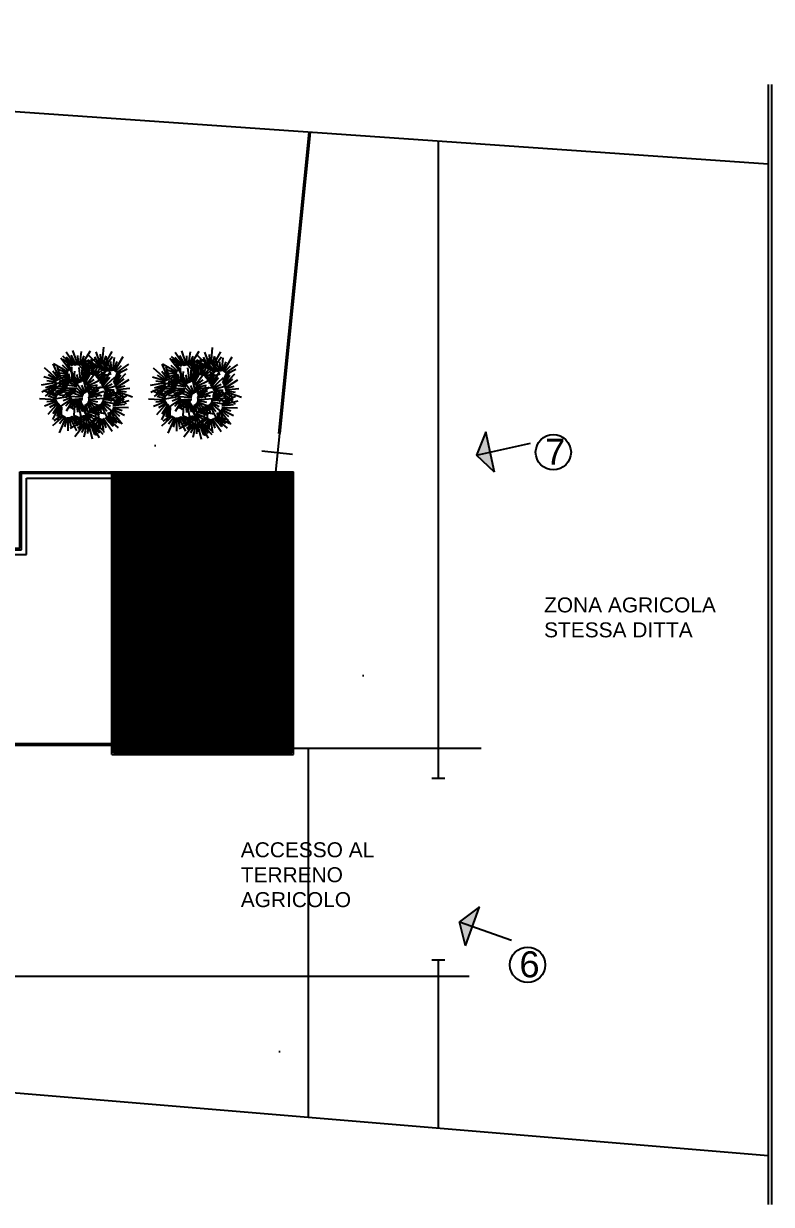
# Model space of a CAD drawing. Extents: x 4528.4 to 4562.1, y -3722.5 to -3696.6.
# Drawn here: x 4550.57 to 4562.07, y -3719.86 to -3701.7 of the extents above; entities that cross this region are included whole.
import ezdxf

# ---------------------------------------------------------------- set-up
doc = ezdxf.new("R2010")
doc.units = 0
doc.layers.get('0').update_dxf_attribs({"true_color": 0xffffff})
for name, color, linetype, true_color in [('alberi', 74, 'Continuous', 0x4c9900), ('copertura', 8, 'Continuous', 0x808080), ('copertura_pianta', 1, 'Continuous', 0xff0000), ('coppi', 191, 'Continuous', 0xbf7fff), ('costruz', 205, 'Continuous', 0x854c99), ('costruz_piante', 4, 'Continuous', 0x00ffff), ('infissi', 83, 'Continuous', 0x7fcc66), ('intestaz', 7, 'Continuous', 0xffffff), ('muro_trat', 30, 'Continuous', 0xff7f00), ('planim', 1, 'Continuous', 0xff0000), ('retini', 9, 'Continuous', 0xc0c0c0), ('retino', 4, 'Continuous', 0x00ffff), ('scala', 41, 'Continuous', 0xffdf7f), ('testo', 1, 'Continuous', 0xff0000), ('verde', 82, 'Continuous', 0x33cc00)]:
    doc.layers.add(name, color=color, linetype=linetype, true_color=true_color)
doc.layers.add('retino_2', color=21, linetype='Continuous', lineweight=20, true_color=0xff9f7f)
doc.styles.add('textstyle16', font='')
doc.styles.add('textstyle17', font='')
doc.styles.add('textstyle3', font='')
doc.styles.add('textstyle4', font='')
doc.styles.get('textstyle16').set_extended_font_data('Arial')
doc.styles.get('textstyle17').set_extended_font_data('Arial')
doc.styles.get('textstyle3').set_extended_font_data('Arial')
doc.styles.get('textstyle4').set_extended_font_data('Arial')
pattern_1 = [(270, (0, 0), (0.08, 0), [])]

# ---------------------------------------------------------------- blocks, each defined once
blk = doc.blocks.new('albero033')
for p, q in [((-0.383, 0.744), (-0.681, 1.08)), ((-0.358, 0.758), (-0.499, 0.977)), ((-0.339, 0.758), (-0.446, 1.102)), ((-0.305, 0.762), (-0.337, 1.016)), ((-0.295, 0.761), (-0.225, 1.169)), ((-0.251, 0.755), (-0.155, 1.055)), ((-0.222, 0.764), (-0.04, 1.154)), ((-0.192, 0.773), (-0.024, 1.017)), ((-0.168, 0.768), (0.065, 1.064)), ((-0.148, 0.767), (0.077, 0.971)), ((0.051, 0.748), (-0.104, 0.972)), ((0.093, 0.752), (-0.087, 1.105)), ((0.134, 0.755), (0.068, 0.985)), ((0.161, 0.764), (0.14, 1.212)), ((0.189, 0.759), (0.217, 1.017)), ((0.204, 0.746), (0.337, 1.082)), ((0.233, 0.728), (0.368, 0.946)), ((0.24, 0.722), (0.551, 0.995)), ((-0.627, 0.411), (-0.945, 0.646)), ((-0.429, 0.692), (-0.79, 0.853)), ((-0.572, 0.452), (-0.79, 0.844)), ((-0.459, 0.664), (-0.72, 0.739)), ((-0.544, 0.46), (-0.634, 0.704)), ((-0.398, 0.72), (-0.595, 0.858)), ((-0.525, 0.455), (-0.556, 0.815)), ((-0.491, 0.452), (-0.467, 0.707)), ((-0.482, 0.449), (-0.325, 0.832)), ((-0.251, 0.438), (-0.478, 0.718)), ((-0.44, 0.434), (-0.281, 0.706)), ((-0.41, 0.436), (-0.148, 0.778)), ((-0.379, 0.439), (-0.162, 0.641)), ((-0.356, 0.428), (-0.065, 0.666)), ((-0.221, 0.454), (-0.345, 0.679)), ((-0.212, 0.457), (-0.297, 0.862)), ((-0.19, 0.219), (-0.24, 0.63)), ((-0.169, 0.468), (-0.19, 0.782)), ((-0.145, 0.487), (-0.12, 0.917)), ((-0.121, 0.243), (-0.059, 0.668)), ((-0.12, 0.506), (-0.055, 0.795)), ((-0.096, 0.51), (0.011, 0.871)), ((-0.078, 0.517), (0.057, 0.789)), ((0.035, 0.408), (0.046, 0.68)), ((0.07, 0.386), (0.14, 0.775)), ((0.132, 0.354), (0.386, 0.724)), ((0.27, 0.689), (0.534, 0.862)), ((0.299, 0.678), (0.686, 0.867)), ((0.327, 0.666), (0.611, 0.75)), ((0.343, 0.646), (0.71, 0.73)), ((0.358, 0.634), (0.661, 0.65)), ((0.573, 0.608), (0.723, 0.835)), ((0.591, 0.571), (0.853, 0.868)), ((0.61, 0.534), (0.799, 0.68)), ((0.628, 0.512), (1.037, 0.696)), ((-0.757, 0.192), (-1.148, 0.328)), ((-0.748, 0.265), (-1.103, 0.508)), ((-0.744, 0.234), (-1.024, 0.378)), ((-0.742, 0.318), (-0.996, 0.597)), ((-0.752, 0.295), (-0.965, 0.501)), ((-0.738, 0.337), (-0.902, 0.593)), ((-0.663, 0.389), (-0.902, 0.52)), ((-0.592, 0.432), (-0.754, 0.608)), ((-0.31, 0.344), (-0.706, 0.36)), ((-0.287, 0.409), (-0.688, 0.611)), ((-0.27, 0.177), (-0.652, 0.413)), ((-0.293, 0.381), (-0.526, 0.436)), ((-0.27, 0.431), (-0.481, 0.583)), ((-0.25, 0.198), (-0.447, 0.367)), ((-0.231, 0.203), (-0.433, 0.502)), ((-0.337, 0.423), (-0.073, 0.573)), ((-0.2, 0.216), (-0.303, 0.451)), ((-0.147, 0.226), (-0.14, 0.54)), ((0.05, 0.049), (-0.128, 0.363)), ((-0.095, 0.26), (-0.004, 0.542)), ((-0.07, 0.261), (0.068, 0.612)), ((-0.052, 0.266), (0.106, 0.526)), ((0.092, 0.062), (0.074, 0.476)), ((0.105, 0.363), (0.191, 0.587)), ((0.137, 0.066), (0.166, 0.379)), ((0.151, 0.333), (0.33, 0.522)), ((0.155, 0.314), (0.464, 0.502)), ((0.163, 0.081), (0.258, 0.501)), ((0.167, 0.282), (0.407, 0.374)), ((0.19, 0.096), (0.302, 0.37)), ((0.215, 0.095), (0.379, 0.434)), ((0.234, 0.099), (0.411, 0.346)), ((0.598, 0.321), (0.781, 0.088)), ((0.599, 0.383), (0.856, 0.201)), ((0.599, 0.352), (0.917, 0.062)), ((0.618, 0.422), (0.986, 0.234)), ((0.621, 0.432), (0.874, 0.386)), ((0.627, 0.466), (0.988, 0.465)), ((0.634, 0.484), (0.884, 0.553)), ((0.715, 0.083), (0.809, 0.338)), ((0.741, 0.051), (0.928, 0.4)), ((-0.755, 0.102), (-1.135, -0.137)), ((-0.761, 0.148), (-1.118, 0.099)), ((-0.759, 0.182), (-1.015, 0.193)), ((-0.764, 0.129), (-1.003, 0.026)), ((-0.711, 0.049), (-0.929, -0.281)), ((-0.513, -0.113), (-0.922, 0.022)), ((-0.707, -0.307), (-0.913, 0.071)), ((-0.734, 0.083), (-0.901, -0.088)), ((-0.523, -0.06), (-0.844, 0.136)), ((-0.688, 0.014), (-0.805, -0.231)), ((-0.696, -0.278), (-0.793, 0.002)), ((-0.525, -0.085), (-0.787, 0.053)), ((-0.677, -0.262), (-0.777, 0.101)), ((-0.524, -0.041), (-0.753, 0.159)), ((-0.327, 0.056), (-0.7, 0.004)), ((-0.665, -0.247), (-0.695, 0.055)), ((-0.298, 0.114), (-0.691, 0.165)), ((-0.286, 0.021), (-0.687, -0.134)), ((-0.341, 0.07), (-0.644, 0.079)), ((-0.313, 0.035), (-0.603, -0.025)), ((-0.328, 0.306), (-0.599, 0.28)), ((-0.319, 0.078), (-0.591, 0.076)), ((-0.258, 0.007), (-0.535, -0.142)), ((-0.278, 0.15), (-0.505, 0.225)), ((-0.023, -0.034), (-0.411, 0.046)), ((0.01, 0.027), (-0.353, 0.291)), ((0, 0), (-0.221, 0.092)), ((0.031, 0.046), (-0.153, 0.229)), ((0.083, 0.06), (-0.003, 0.302)), ((0.17, 0.272), (0.582, 0.303)), ((0.174, 0.229), (0.488, 0.207)), ((0.19, 0.202), (0.612, 0.12)), ((0.206, 0.175), (0.483, 0.071)), ((0.206, 0.151), (0.549, -0.004)), ((0.21, 0.132), (0.462, -0.038)), ((0.28, 0.002), (0.654, -0.128)), ((0.307, 0.033), (0.574, -0.02)), ((0.569, 0.04), (0.808, 0.042)), ((0.57, 0.011), (1.008, -0.089)), ((0.577, 0.08), (0.965, 0.159)), ((0.579, 0.281), (0.706, 0.005)), ((0.585, 0.121), (0.842, 0.211)), ((0.586, 0.299), (0.799, -0.011)), ((0.767, 0.019), (0.918, 0.205)), ((0.79, 0.002), (1.146, 0.275)), ((0.8, -0.043), (1.152, 0.039)), ((0.802, -0.024), (1.03, 0.1)), ((-0.771, -0.405), (-1.112, -0.287)), ((-0.748, -0.368), (-1.035, -0.069)), ((-0.754, -0.376), (-0.978, -0.25)), ((-0.502, -0.186), (-0.915, -0.164)), ((-0.717, -0.336), (-0.901, -0.081)), ((-0.58, -0.563), (-0.826, -0.278)), ((-0.493, -0.229), (-0.823, -0.376)), ((-0.501, -0.142), (-0.81, -0.081)), ((-0.475, -0.272), (-0.773, -0.607)), ((-0.501, -0.196), (-0.75, -0.257)), ((-0.575, -0.544), (-0.732, -0.283)), ((-0.491, -0.249), (-0.692, -0.413)), ((-0.231, -0.028), (-0.564, -0.273)), ((-0.449, -0.284), (-0.562, -0.495)), ((-0.417, -0.311), (-0.535, -0.688)), ((-0.224, -0.034), (-0.378, -0.24)), ((-0.197, -0.055), (-0.358, -0.378)), ((-0.047, -0.068), (-0.318, -0.05)), ((-0.183, -0.069), (-0.233, -0.324)), ((0.007, -0.097), (-0.2, -0.319)), ((0.026, -0.096), (-0.18, -0.411)), ((-0.155, -0.076), (-0.173, -0.525)), ((-0.128, -0.07), (-0.081, -0.305)), ((0.051, -0.099), (-0.095, -0.357)), ((-0.086, -0.07), (0.062, -0.437)), ((0.08, -0.088), (-0.068, -0.492)), ((-0.045, -0.07), (0.091, -0.306)), ((0.108, -0.077), (0.038, -0.384)), ((0.152, -0.079), (0.118, -0.491)), ((0.162, -0.078), (0.216, -0.329)), ((0.196, -0.071), (0.333, -0.405)), ((0.215, -0.07), (0.374, -0.276)), ((0.239, -0.054), (0.565, -0.363)), ((0.252, -0.029), (0.46, -0.149)), ((0.316, -0.294), (0.587, -0.27)), ((0.392, -0.144), (0.327, -0.44)), ((0.409, -0.133), (0.391, -0.509)), ((0.432, -0.123), (0.437, -0.419)), ((0.45, -0.099), (0.529, -0.522)), ((0.469, -0.074), (0.565, -0.374)), ((0.508, -0.054), (0.688, -0.427)), ((0.516, -0.048), (0.69, -0.237)), ((0.542, -0.025), (0.83, -0.243)), ((0.558, -0.014), (0.8, -0.111)), ((0.635, -0.289), (0.814, -0.084)), ((0.648, -0.328), (0.947, -0.069)), ((0.662, -0.368), (0.869, -0.248)), ((0.677, -0.392), (1.107, -0.263)), ((0.791, -0.131), (1.083, -0.248)), ((0.796, -0.234), (0.982, -0.473)), ((0.798, -0.161), (1.174, -0.37)), ((0.798, -0.215), (1.076, -0.468)), ((0.801, -0.088), (1.202, -0.187)), ((0.802, -0.078), (1.058, -0.064)), ((0.805, -0.191), (1.036, -0.376)), ((-0.787, -0.449), (-1.234, -0.489)), ((-0.772, -0.517), (-1.116, -0.711)), ((-0.783, -0.421), (-1.043, -0.404)), ((-0.777, -0.476), (-1.004, -0.552)), ((-0.598, -0.688), (-0.985, -0.542)), ((-0.767, -0.558), (-0.983, -0.723)), ((-0.587, -0.616), (-0.935, -0.363)), ((-0.584, -0.647), (-0.86, -0.495)), ((-0.59, -0.585), (-0.797, -0.374)), ((-0.265, -0.415), (-0.621, -0.536)), ((-0.218, -0.442), (-0.583, -0.669)), ((-0.281, -0.404), (-0.581, -0.452)), ((-0.248, -0.433), (-0.521, -0.546)), ((-0.155, -0.479), (-0.436, -0.783)), ((-0.188, -0.45), (-0.433, -0.649)), ((-0.385, -0.337), (-0.43, -0.606)), ((-0.147, -0.485), (-0.259, -0.716)), ((-0.116, -0.5), (-0.214, -0.848)), ((-0.1, -0.512), (-0.102, -0.771)), ((0.064, -0.503), (-0.073, -0.774)), ((-0.072, -0.513), (-0.005, -0.957)), ((-0.046, -0.502), (0.044, -0.724)), ((0.082, -0.496), (-0.028, -0.857)), ((-0.005, -0.494), (0.21, -0.827)), ((0.036, -0.487), (0.213, -0.693)), ((0.107, -0.493), (0.039, -0.781)), ((0.131, -0.474), (0.103, -0.903)), ((0.156, -0.455), (0.174, -0.769)), ((0.199, -0.445), (0.281, -0.85)), ((0.208, -0.441), (0.33, -0.667)), ((0.238, -0.425), (0.463, -0.708)), ((0.257, -0.419), (0.466, -0.572)), ((0.275, -0.397), (0.674, -0.602)), ((0.28, -0.369), (0.513, -0.426)), ((0.298, -0.332), (0.693, -0.352)), ((0.505, -0.607), (0.775, -0.635)), ((0.598, -0.614), (0.688, -0.904)), ((0.607, -0.597), (0.777, -0.933)), ((0.622, -0.577), (0.773, -0.832)), ((0.627, -0.547), (0.904, -0.876)), ((0.631, -0.516), (0.862, -0.73)), ((0.655, -0.479), (0.995, -0.714)), ((0.659, -0.47), (0.904, -0.549)), ((0.67, -0.437), (1.028, -0.485)), ((0.679, -0.42), (0.936, -0.385)), ((-0.598, -0.778), (-0.984, -1.007)), ((-0.603, -0.732), (-0.962, -0.772)), ((-0.6, -0.698), (-0.856, -0.681)), ((-0.607, -0.751), (-0.849, -0.847)), ((-0.555, -0.833), (-0.783, -1.157)), ((-0.578, -0.798), (-0.75, -0.964)), ((-0.533, -0.868), (-0.657, -1.11)), ((-0.273, -0.769), (-0.601, -0.954)), ((-0.291, -0.761), (-0.577, -0.864)), ((-0.222, -0.786), (-0.538, -1.078)), ((-0.253, -0.783), (-0.501, -0.945)), ((-0.191, -0.789), (-0.394, -1.03)), ((-0.153, -0.811), (-0.373, -1.162)), ((-0.144, -0.815), (-0.211, -1.063)), ((-0.111, -0.825), (-0.142, -1.184)), ((-0.093, -0.833), (-0.046, -1.088)), ((-0.065, -0.829), (0.083, -1.253)), ((-0.042, -0.813), (0.088, -1.014)), ((-0.003, -0.798), (0.27, -1.084)), ((0.218, -0.764), (0.032, -1.005)), ((0.035, -0.783), (0.249, -0.952)), ((0.237, -0.761), (0.061, -1.094)), ((0.262, -0.763), (0.14, -1.033)), ((0.289, -0.749), (0.18, -1.165)), ((0.317, -0.735), (0.276, -1.047)), ((0.361, -0.733), (0.365, -1.147)), ((0.371, -0.731), (0.447, -0.976)), ((0.404, -0.721), (0.571, -1.041)), ((0.423, -0.718), (0.6, -0.909)), ((0.445, -0.7), (0.798, -0.977)), ((0.456, -0.674), (0.673, -0.774)), ((0.48, -0.641), (0.865, -0.735))]:
    blk.add_line(p, q)
blk = doc.blocks.new('SAGOMA ESIST')
at = {"layer": 'coppi'}
h = blk.add_hatch(dxfattribs=at)
h.set_pattern_fill('001', color=256, scale=0.08, angle=270, style=0, pattern_type=0)
h.set_pattern_definition(pattern_1)
h.paths.add_polyline_path([(-16.965, 11), (-22.69, 11), (-22.69, 10.325), (-22.4, 10.325), (-22.4, 9.14), (-22.69, 9.14), (-22.69, -0.45), (-16.965, -0.45)], flags=0)
h.paths.add_polyline_path([(-22.4, 10.295), (-22.69, 10.295), (-22.69, 9.17), (-22.4, 9.17)], flags=0)
h.paths.add_polyline_path([(-22.4, 10.325), (-22.69, 10.325), (-22.69, 10.295), (-22.4, 10.295)], flags=0)
h.paths.add_polyline_path([(-22.4, 9.17), (-22.69, 9.17), (-22.69, 9.14), (-22.4, 9.14)], flags=0)
h = blk.add_hatch(dxfattribs=at)
h.set_pattern_fill('001', color=256, scale=0.08, angle=90, style=0, pattern_type=0)
h.set_pattern_definition([(90, (0, 0), (-0.08, 0), [])])
h.paths.add_polyline_path([(-11.14, 11), (-16.865, 11), (-16.865, -0.45), (-11.14, -0.45)], flags=0)
h.paths.add_polyline_path([(-13.21, 10.5), (-13.21, 10.8), (-12.86, 10.8), (-12.86, 10.5)], flags=0)
h.paths.add_polyline_path([(-15.22, 0.85), (-15.22, 0.35), (-15.97, 0.35), (-15.97, 0.85)], flags=0)
h = blk.add_hatch(dxfattribs=at)
h.set_pattern_fill('001', color=256, scale=0.08, angle=270, style=0, pattern_type=0)
h.set_pattern_definition(pattern_1)
h.paths.add_polyline_path([(-25.44, 0.35), (-22.89, 0.35), (-22.89, 9.01), (-25.44, 9.01)], flags=0)
h = blk.add_hatch(dxfattribs=at)
h.set_pattern_fill('COPPI', color=256, scale=0.03, angle=90, style=0, pattern_type=0)
h.set_pattern_definition([(90, (0, 0), (-0.03, 0), [])])
h.paths.add_polyline_path([(0, 8.3), (-4.84, 8.3), (-4.84, 0), (0, 0)], flags=0)
h.paths.add_polyline_path([(0.5, 8.45), (-4.99, 8.45), (-4.99, 8.3), (0, 8.3), (0, 0), (-4.84, 0), (-4.84, 0.09), (-4.99, 0.09), (-4.99, -0.15), (0.5, -0.15)], flags=0)
h.paths.add_polyline_path([(-4.84, 8.3), (-4.99, 8.3), (-4.99, 0.14), (-4.84, 0.14)], flags=0)
h.paths.add_polyline_path([(-4.84, 0.14), (-4.99, 0.14), (-4.99, 0.09), (-4.84, 0.09)], flags=0)
h = blk.add_hatch(dxfattribs=at)
h.set_pattern_fill('001', color=256, scale=0.08, angle=270, style=0, pattern_type=0)
h.set_pattern_definition(pattern_1)
h.paths.add_polyline_path([(-22.89, 0.35), (-25.19, 0.35), (-25.44, 0.35), (-25.44, -0.15), (-22.89, -0.15)], flags=0)
at = {"layer": 'retino_2'}
h = blk.add_hatch(dxfattribs=at)
h.set_pattern_fill('ANSI32', color=256, scale=0.6, angle=45, style=0)
h.paths.add_polyline_path([(-10.94, 6.1), (-10.94, 5.95), (-7.67, 5.95), (-7.67, 8.3), (-5.04, 8.3), (-5.04, 8.45), (-7.82, 8.45), (-7.82, 6.1)], flags=0)
h.paths.add_polyline_path([(-10.94, 5.95), (-10.94, 0.14), (-5.04, 0.14), (-5.04, 8.3), (-7.67, 8.3), (-7.67, 5.95)], flags=0)
at = {"layer": 'copertura'}
for p, q in [((-25.64, -0.2), (-25.64, 9.06)), ((-22.89, 9.06), (-25.64, 9.06)), ((-25.49, -0.2), (-25.49, 9.06)), ((-7.87, 6.15), (-7.87, 8.5)), ((-7.87, 8.5), (-5.04, 8.5)), ((-5.04, -0.2), (-5.04, 8.5)), ((-5.04, 8.5), (0.55, 8.5)), ((0.55, -0.2), (0.55, 8.5)), ((-11.64, 6.15), (-10.94, 6.15)), ((-10.94, 6.15), (-7.87, 6.15)), ((-11.64, 0.09), (-10.94, 0.09)), ((-10.94, 0.09), (-4.84, 0.09)), ((-22.89, -0.2), (-25.64, -0.2)), ((-22.19, -0.2), (-22.89, -0.2)), ((-5.04, -0.2), (0.55, -0.2))]:
    blk.add_line(p, q, dxfattribs=at)
at = {"layer": 'copertura_pianta'}
for p, q in [((-10.94, 11.05), (-22.89, 11.05)), ((-22.89, -0.5), (-22.89, 11.05)), ((-22.74, -0.5), (-22.74, 11.05)), ((-16.915, 11.05), (-16.915, -0.5)), ((-11.09, -0.5), (-11.09, 11.05)), ((-10.94, -0.5), (-10.94, 11.05)), ((-22.89, -0.5), (-10.94, -0.5))]:
    blk.add_line(p, q, dxfattribs=at)
at = {"layer": 'infissi'}
for p, q in [((-13.21, 10.5), (-13.21, 10.8)), ((-13.21, 10.8), (-12.86, 10.8)), ((-12.86, 10.5), (-12.86, 10.8)), ((-13.21, 10.5), (-12.86, 10.5)), ((-15.97, 0.85), (-15.22, 0.85)), ((-15.97, 0.35), (-15.97, 0.85)), ((-15.22, 0.35), (-15.22, 0.85)), ((-15.97, 0.35), (-15.22, 0.35))]:
    blk.add_line(p, q, dxfattribs=at)
at = {"layer": 'muro_trat'}
for p, q in [((-11.64, 10.5), (-21.39, 10.5)), ((-21.39, 10.5), (-21.39, 10.2)), ((-21.19, 10.2), (-21.39, 10.2)), ((-21.19, 10.2), (-21.19, 4.63)), ((-11.64, 10.5), (-11.64, 0.05)), ((-22.19, 4.63), (-22.19, 9.17)), ((-25.19, 0.35), (-25.19, 8.91)), ((-22.19, 8.91), (-25.19, 8.91)), ((-24.85, 8.57), (-24.85, 8.91)), ((-22.53, 8.57), (-22.53, 8.91)), ((-24.85, 8.57), (-25.19, 8.57)), ((-22.19, 8.57), (-22.53, 8.57)), ((-7.67, 5.95), (-7.67, 8.3)), ((-7.67, 8.3), (0, 8.3)), ((-4.84, 0), (-4.84, 8.3)), ((0, 0), (0, 8.3)), ((-11.64, 5.95), (-7.67, 5.95)), ((-25.19, 4.97), (-24.85, 4.97)), ((-24.85, 4.63), (-24.85, 4.97)), ((-22.53, 4.63), (-22.53, 4.97)), ((-22.53, 4.97), (-22.19, 4.97)), ((-25.19, 4.63), (-24.85, 4.63)), ((-22.53, 4.63), (-22.19, 4.63)), ((-21.19, 4.63), (-22.19, 4.63)), ((-22.19, 4.33), (-22.19, 4.63)), ((-21.99, 4.33), (-22.19, 4.33)), ((-21.99, 0.35), (-21.99, 4.33)), ((-24.85, 0.69), (-25.19, 0.69)), ((-24.85, 0.35), (-24.85, 0.69)), ((-22.57, 0.35), (-22.57, 0.67)), ((-22.23, 0.67), (-22.57, 0.67)), ((-22.23, 0.35), (-22.23, 0.67)), ((-22.23, 0.35), (-25.19, 0.35)), ((-22.19, 0.35), (-21.99, 0.35)), ((-22.19, 0.05), (-22.19, 0.35)), ((-22.19, 0.05), (-11.64, 0.05)), ((-11.64, 0.14), (-4.84, 0.14)), ((-4.84, 0), (0, 0))]:
    blk.add_line(p, q, dxfattribs=at)
at = {"layer": 'retini'}
for p, q in [((-16.965, 11), (-22.69, 11)), ((-22.69, -0.45), (-22.69, 11)), ((-16.965, 11), (-16.965, -0.45)), ((-11.14, 11), (-16.865, 11)), ((-16.865, 11), (-16.865, -0.45)), ((-11.14, -0.45), (-11.14, 11)), ((-22.69, -0.45), (-16.965, -0.45)), ((-16.865, -0.45), (-11.14, -0.45))]:
    blk.add_line(p, q, dxfattribs=at)
at = {"layer": 'retino'}
for p, q in [((-25.44, -0.15), (-25.44, 9.01)), ((-22.89, 9.01), (-25.44, 9.01)), ((-7.82, 6.1), (-7.82, 8.45)), ((-7.82, 8.45), (-5.04, 8.45)), ((-4.99, -0.15), (-4.99, 8.45)), ((-4.99, 8.45), (0.5, 8.45)), ((0.5, -0.15), (0.5, 8.45)), ((-10.94, 6.1), (-7.82, 6.1)), ((-10.94, 0.14), (-5.04, 0.14)), ((-22.89, -0.15), (-25.44, -0.15)), ((-4.99, -0.15), (0.5, -0.15))]:
    blk.add_line(p, q, dxfattribs=at)
at = {"layer": 'scala'}
for p, q in [((-26.62, 10.325), (-26.62, 9.14)), ((-22.89, 10.325), (-26.62, 10.325)), ((-22.89, 10.295), (-26.62, 10.295)), ((-26.318, 10.295), (-26.318, 9.17)), ((-26.017, 10.295), (-26.017, 9.17)), ((-25.716, 10.295), (-25.716, 9.17)), ((-25.414, 10.295), (-25.414, 9.17)), ((-25.113, 10.295), (-25.113, 9.17)), ((-24.811, 10.295), (-24.811, 9.17)), ((-24.51, 10.295), (-24.51, 9.17)), ((-24.208, 10.295), (-24.208, 9.17)), ((-23.907, 10.295), (-23.907, 9.17)), ((-23.606, 10.295), (-23.606, 9.17)), ((-23.304, 10.295), (-23.304, 9.17)), ((-23.003, 10.295), (-23.003, 9.17)), ((-22.4, 10.325), (-22.89, 10.325)), ((-22.4, 10.295), (-22.89, 10.295)), ((-22.701, 10.295), (-22.701, 9.17)), ((-22.4, 10.36), (-22.4, 9.17)), ((-21.39, 10.36), (-22.4, 10.36)), ((-21.39, 10.26), (-22.4, 10.26)), ((-22.89, 9.17), (-26.62, 9.17)), ((-22.89, 9.14), (-26.62, 9.14)), ((-22.19, 9.17), (-22.89, 9.17)), ((-22.19, 9.14), (-22.89, 9.14))]:
    blk.add_line(p, q, dxfattribs=at)

msp = doc.modelspace()

# ---------------------------------------------------------------- hatches: boundary and pattern name
at = {"layer": 'intestaz', "true_color": 0xffffff}
h = msp.add_hatch(color=7, dxfattribs=at)
h.paths.add_polyline_path([(4557.681, -3707.976), (4557.541, -3708.333), (4557.749, -3708.287)], flags=0)
h.paths.add_polyline_path([(4557.749, -3708.287), (4557.541, -3708.333), (4557.817, -3708.599)], flags=0)
h = msp.add_hatch(color=7, dxfattribs=at)
h.paths.add_polyline_path([(4557.583, -3715.28), (4557.276, -3715.51), (4557.477, -3715.581)], flags=0)
h.paths.add_polyline_path([(4557.477, -3715.581), (4557.276, -3715.51), (4557.371, -3715.882)], flags=0)
at = {"layer": 'verde'}
h = msp.add_hatch(dxfattribs=at)
h.set_pattern_fill('AR-SAND', color=256, scale=0.5, style=0)
h.paths.add_polyline_path([(4554.986, -3703.372), (4549.131, -3702.964), (4549.131, -3707.089), (4549.131, -3709.864), (4550.056, -3709.864), (4550.456, -3709.864), (4550.616, -3709.864), (4550.616, -3709.854), (4550.616, -3709.539), (4550.616, -3708.689), (4552.311, -3708.689), (4552.761, -3708.689), (4553.721, -3708.689), (4554.186, -3708.689), (4554.451, -3708.689)], flags=0)
h = msp.add_hatch(dxfattribs=at)
h.set_pattern_fill('AR-SAND', color=256, scale=0.22, style=0)
h.paths.add_polyline_path([(4556.951, -3703.509), (4554.986, -3703.372), (4554.451, -3708.689), (4554.451, -3709.249), (4554.451, -3709.674), (4554.451, -3709.929), (4554.451, -3710.379), (4554.451, -3710.764), (4554.451, -3711.214), (4554.451, -3712.839), (4554.951, -3712.839), (4556.951, -3712.839)], flags=0)
h = msp.add_hatch(dxfattribs=at)
h.set_pattern_fill('AR-SAND', color=256, scale=0.22, style=0)
h.paths.add_polyline_path([(4535.599, -3712.824), (4531.486, -3712.824), (4531.619, -3716.696), (4541.636, -3717.424), (4541.636, -3715.876)], flags=0)
h.paths.add_polyline_path([(4533.077, -3711.549), (4531.461, -3712.089), (4531.486, -3712.824), (4535.599, -3712.824)], flags=0)
h.paths.add_polyline_path([(4543.356, -3716.347), (4542.567, -3716.347), (4541.636, -3715.876), (4541.636, -3717.424), (4543.356, -3717.549)], flags=0)
h.paths.add_polyline_path([(4554.951, -3716.347), (4543.356, -3716.347), (4543.356, -3717.549), (4554.951, -3718.514)], flags=0)
h.paths.add_polyline_path([(4556.951, -3716.347), (4554.951, -3716.347), (4554.951, -3718.514), (4556.951, -3718.68)], flags=0)

# ---------------------------------------------------------------- linework, layer by layer
at = {"layer": 'costruz'}
for p, q in [((4554.451, -3712.839), (4554.951, -3712.839)), ((4554.951, -3712.839), (4554.951, -3718.514)), ((4554.951, -3712.839), (4557.61, -3712.839)), ((4542.567, -3716.347), (4557.425, -3716.347))]:
    msp.add_line(p, q, dxfattribs=at)
at = {"layer": 'costruz_piante'}
for p, q in [((4550.616, -3709.864), (4550.616, -3708.689)), ((4550.616, -3708.689), (4554.451, -3708.689)), ((4554.451, -3712.839), (4554.451, -3708.689)), ((4548.631, -3709.864), (4550.616, -3709.864)), ((4548.631, -3712.769), (4552.031, -3712.769)), ((4552.031, -3712.839), (4552.031, -3712.769)), ((4552.031, -3712.839), (4554.451, -3712.839))]:
    msp.add_line(p, q, dxfattribs=at)
at = {"layer": 'intestaz', "color": 7, "true_color": 0xffffff}
for p, q in [((4557.681, -3707.976), (4557.541, -3708.333)), ((4557.817, -3708.599), (4557.681, -3707.976)), ((4557.541, -3708.333), (4558.371, -3708.151)), ((4557.817, -3708.599), (4557.541, -3708.333)), ((4557.583, -3715.28), (4557.276, -3715.51)), ((4557.371, -3715.882), (4557.583, -3715.28)), ((4557.371, -3715.882), (4557.276, -3715.51)), ((4557.276, -3715.51), (4558.078, -3715.793))]:
    msp.add_line(p, q, dxfattribs=at)
for centre in [(4558.721, -3708.291), (4558.326, -3716.172)]:
    msp.add_circle(centre, 0.272, dxfattribs=at)
at = {"layer": 'planim'}
for p, q in [((4562.025, -3703.863), (4531.003, -3701.699)), ((4562.025, -3702.638), (4562.025, -3719.856)), ((4562.075, -3702.638), (4562.075, -3719.856)), ((4556.951, -3703.509), (4556.951, -3713.3)), ((4556.851, -3713.3), (4557.051, -3713.3)), ((4557.051, -3716.103), (4556.851, -3716.103)), ((4556.951, -3716.103), (4556.951, -3718.68)), ((4543.356, -3717.549), (4562.025, -3719.102))]:
    msp.add_line(p, q, dxfattribs=at)
at = {"layer": 'verde'}
for p, q in [((4554.5, -3708), (4554.966, -3703.371)), ((4554.52, -3708.002), (4554.986, -3703.372)), ((4554.51, -3708.001), (4554.45, -3708.598)), ((4554.52, -3708.002), (4554.5, -3708)), ((4554.707, -3708.323), (4554.24, -3708.276)), ((4554.431, -3708.689), (4554.44, -3708.597)), ((4554.46, -3708.599), (4554.44, -3708.597)), ((4554.451, -3708.689), (4554.46, -3708.599))]:
    msp.add_line(p, q, dxfattribs=at)

# ---------------------------------------------------------------- block references
at = {"layer": 'alberi', "xscale": -0.5795327999999245, "yscale": 0.5795328000006066, "zscale": 0.5795327999999998, "rotation": 90}
for p in [(4551.522, -3707.389), (4553.197, -3707.394)]:
    msp.add_blockref('albero033', p, dxfattribs=at)
at = {"layer": 'infissi', "xscale": 0.5, "yscale": 0.5, "zscale": 0.5}
msp.add_blockref('SAGOMA ESIST', (4554.451, -3712.839), dxfattribs=at)

# ---------------------------------------------------------------- texts
at = {"layer": 'intestaz', "color": 7, "true_color": 0xffffff, "char_height": 0.4, "width": 22.75647, "attachment_point": 1}
for s, insert, style in [('7', (4558.594, -3708.083), 'textstyle17'), ('6', (4558.199, -3715.964), 'textstyle16')]:
    msp.add_mtext(s, dxfattribs=dict(at, insert=insert, style=style))
at = {"layer": 'testo', "char_height": 0.23, "attachment_point": 1}
for s, insert, width, style in [('{\\fArial|b0|i0|c0|p34;ZONA AGRICOLA \\PSTESSA DITTA}', (4558.579, -3710.523), 3.20736, 'textstyle4'), ('ACCESSO AL TERRENO AGRICOLO', (4553.914, -3714.288), 2.58182, 'textstyle3')]:
    msp.add_mtext(s, dxfattribs=dict(at, insert=insert, width=width, style=style))

doc.saveas('drawing.dxf')
